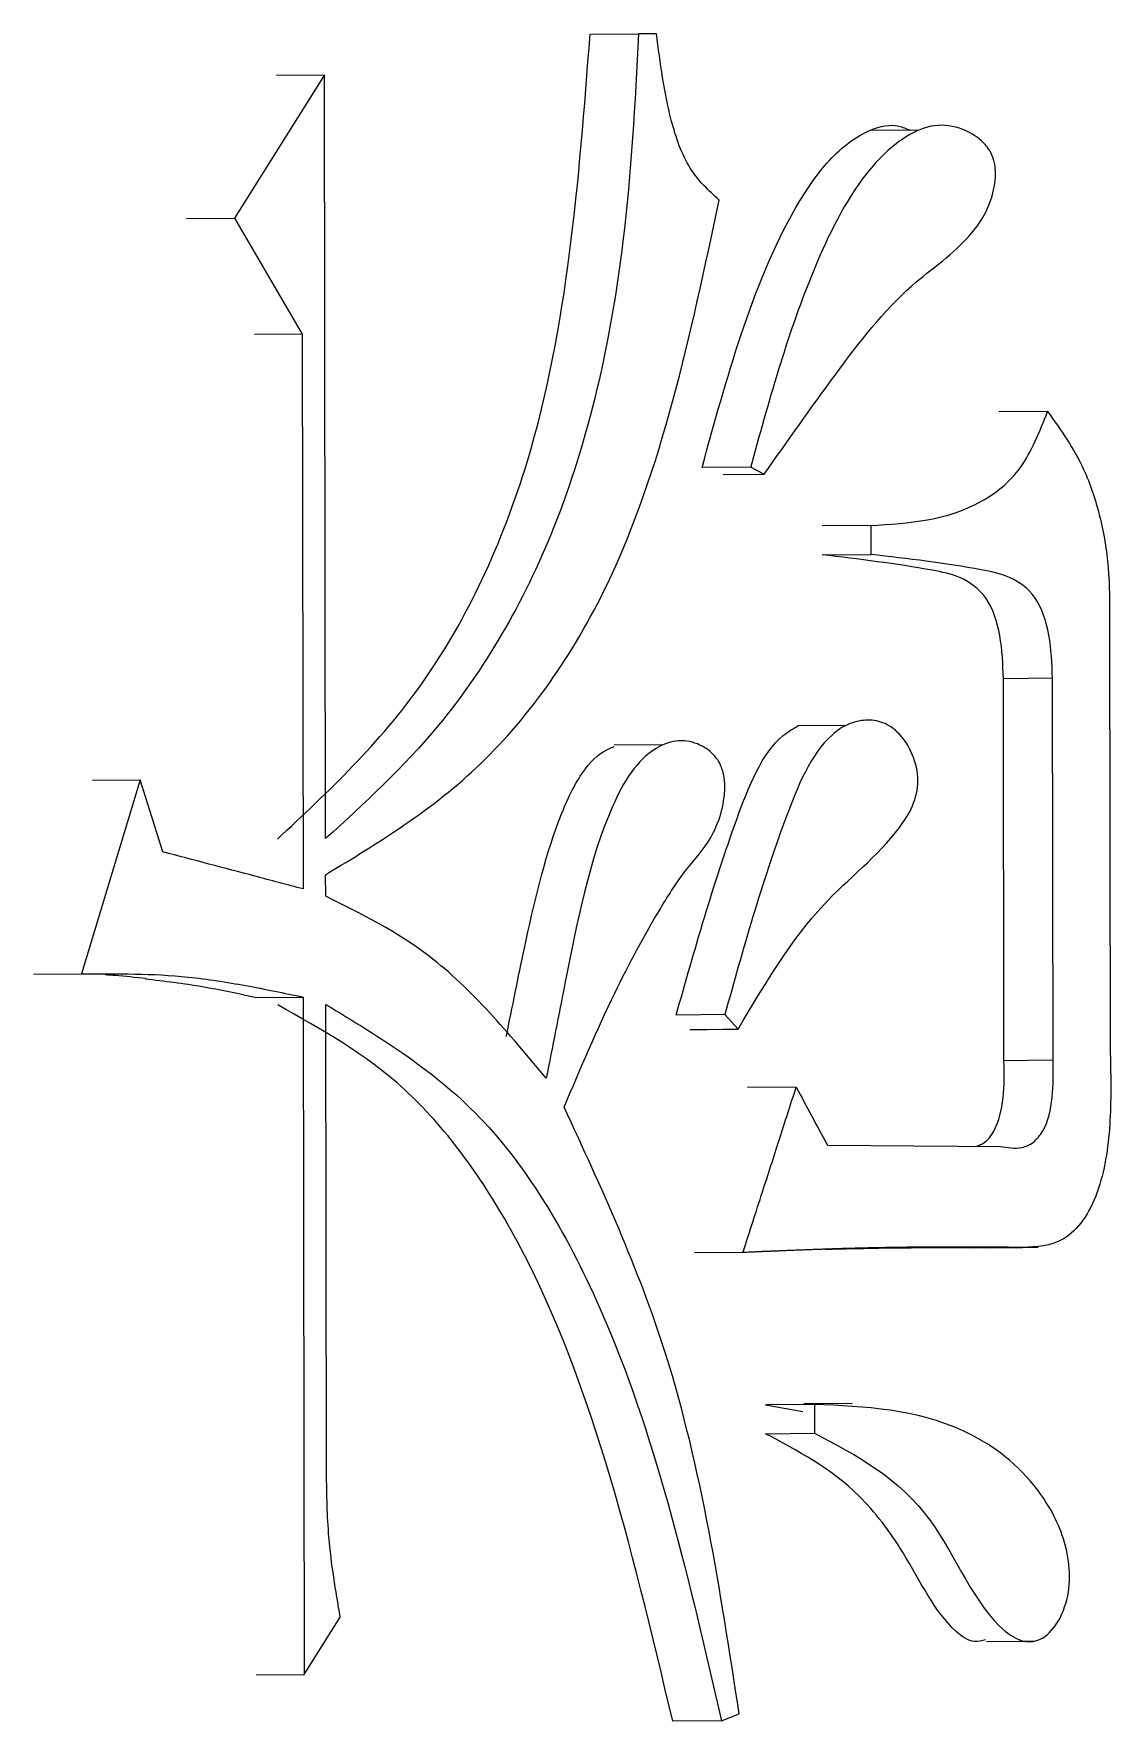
# Model space of a CAD drawing. Header units: millimetres. Extents: x 1726 to 4771, y 590 to 2743.
# Drawn here: x 3170.522 to 3172.139, y 941.23 to 943.763 of the extents above; entities that cross this region are included whole.
import ezdxf

# ---------------------------------------------------------------- set-up
doc = ezdxf.new("R2010")
doc.units = ezdxf.units.MM

msp = doc.modelspace()

# ---------------------------------------------------------------- linework, layer by layer
at = {"color": 7, "linetype": 'Continuous', "lineweight": 25}
for p, q in [((3171.3577, 943.7622), (3171.4302, 943.7629)), ((3171.457, 943.7627), (3171.4302, 943.7629)), ((3170.9587, 943.7014), (3170.8235, 943.486)), ((3170.8868, 943.7007), (3170.9587, 943.7014)), ((3170.9604, 942.5548), (3170.9587, 943.7014)), ((3171.8506, 943.6181), (3171.7771, 943.6174)), ((3170.7517, 943.4854), (3170.8235, 943.486)), ((3170.8235, 943.486), (3170.9254, 943.3122)), ((3170.9254, 943.3122), (3170.8535, 943.3116)), ((3170.9254, 943.3122), (3170.9266, 942.4793)), ((3172.044, 943.1958), (3171.9708, 943.1952)), ((3171.5984, 943.1126), (3171.5254, 943.112)), ((3171.557, 943.1011), (3171.6185, 943.1017)), ((3171.7787, 943.0247), (3171.7058, 943.0241)), ((3171.7787, 943.0247), (3171.7788, 942.9815)), ((3171.7059, 942.9808), (3171.7788, 942.9815)), ((3172.1371, 942.8814), (3172.138, 942.2324)), ((3172.0512, 942.7955), (3171.9776, 942.7948)), ((3171.9784, 942.2215), (3171.9776, 942.7948)), ((3172.0521, 942.2222), (3172.0512, 942.7955)), ((3171.7417, 942.7247), (3171.6684, 942.7241)), ((3171.4667, 942.6956), (3171.3937, 942.6949)), ((3170.682, 942.6433), (3170.5938, 942.3519)), ((3170.6104, 942.6427), (3170.682, 942.6433)), ((3170.7161, 942.5349), (3170.682, 942.6433)), ((3170.9605, 942.4683), (3170.9604, 942.5007)), ((3170.5224, 942.3512), (3170.5938, 942.3519)), ((3170.855, 942.3164), (3170.9268, 942.3171)), ((3170.9268, 942.3171), (3170.9283, 941.3003)), ((3170.9617, 941.6029), (3170.9607, 942.306)), ((3171.5596, 942.2908), (3171.4869, 942.2901)), ((3171.5596, 942.2908), (3171.5796, 942.269)), ((3172.0521, 942.2222), (3171.9784, 942.2215)), ((3171.6666, 942.1818), (3171.5938, 942.1812)), ((3171.7134, 942.095), (3171.9727, 942.093)), ((3171.5868, 941.9337), (3171.5141, 941.933)), ((3171.9325, 941.9407), (3171.8716, 941.9409)), ((3171.9329, 941.9407), (3172.0061, 941.9413)), ((3171.9561, 941.9409), (3172.0298, 941.9415)), ((3171.6208, 941.7051), (3171.6767, 941.695)), ((3171.694, 941.7057), (3171.6212, 941.7051)), ((3171.7509, 941.7069), (3171.6781, 941.7063)), ((3171.694, 941.7057), (3171.694, 941.6623)), ((3171.6212, 941.6616), (3171.694, 941.6623)), ((3170.9283, 941.3003), (3170.9823, 941.3864)), ((3171.9521, 941.35), (3172.0079, 941.3505)), ((3172.0083, 941.3505), (3172.0253, 941.3507)), ((3170.8564, 941.2996), (3170.9283, 941.3003)), ((3171.5544, 941.2308), (3171.5811, 941.2414)), ((3171.5544, 941.2308), (3171.4818, 941.2301))]:
    msp.add_line(p, q, dxfattribs=at)
at = {"color": 7, "linetype": 'Continuous', "lineweight": 25, "flags": 128}
msp.add_lwpolyline([(3171.507, 942.2684), (3171.5332, 942.2686), (3171.5564, 942.2688), (3171.5796, 942.269)], dxfattribs=at)
at = {"color": 7, "linetype": 'Continuous', "lineweight": 25}
for points, knots in [([(3170.8881, 942.5541), (3170.9646, 942.6257), (3171.1197, 942.7707), (3171.3132, 943.1848), (3171.3405, 943.5416), (3171.3573, 943.7622)], [0, 0, 0, 0, 0.27091, 0.549398, 1, 1, 1, 1]), ([(3171.4302, 943.7629), (3171.4247, 943.6587), (3171.4112, 943.4026), (3171.327, 943.0271), (3171.1529, 942.7304), (3171.0187, 942.608), (3170.9604, 942.5548)], [0, 0, 0, 0, 0.214752, 0.527903, 0.794745, 1, 1, 1, 1]), ([(3171.5511, 943.5132), (3171.5354, 943.5275), (3171.5034, 943.5567), (3171.4718, 943.6482), (3171.4626, 943.719), (3171.457, 943.7627)], [0, 0, 0, 0, 0.268422, 0.549119, 1, 1, 1, 1]), ([(3171.5254, 943.112), (3171.5437, 943.1787), (3171.5815, 943.3156), (3171.6447, 943.4741), (3171.7145, 943.5771), (3171.7688, 943.6185), (3171.8129, 943.6288), (3171.8319, 943.6205), (3171.8376, 943.618)], [0, 0, 0, 0, 0.293639, 0.602799, 0.741714, 0.881605, 0.964762, 1, 1, 1, 1]), ([(3171.6185, 943.1017), (3171.6537, 943.1516), (3171.7241, 943.2514), (3171.8244, 943.3818), (3171.9123, 943.4374), (3171.953, 943.4944), (3171.9643, 943.5287), (3171.9664, 943.5559), (3171.9641, 943.573), (3171.957, 943.5892), (3171.9416, 943.607), (3171.9132, 943.6228), (3171.8741, 943.629), (3171.8226, 943.6071), (3171.7548, 943.5413), (3171.6715, 943.3737), (3171.6265, 943.2161), (3171.599, 943.1146), (3171.5984, 943.1126)], [0, 0, 0, 0, 0.1399997, 0.2802662, 0.3801711, 0.409931, 0.4398113, 0.4520361, 0.4624726, 0.4729312, 0.4886257, 0.51752, 0.5586245, 0.5986705, 0.6684281, 0.7874886, 0.99583, 1, 1, 1, 1]), ([(3170.9604, 942.5007), (3171.0407, 942.5494), (3171.2033, 942.648), (3171.4384, 942.982), (3171.508, 943.3101), (3171.5511, 943.5132)], [0, 0, 0, 0, 0.270771, 0.548729, 1, 1, 1, 1]), ([(3171.7787, 943.0247), (3171.8356, 943.0283), (3171.9153, 943.0332), (3172.0084, 943.1064), (3172.032, 943.1656), (3172.044, 943.1958)], [0, 0, 0, 0, 0.550462, 0.77054, 1, 1, 1, 1]), ([(3172.044, 943.1958), (3172.0636, 943.1685), (3172.0961, 943.1231), (3172.1239, 943.0393), (3172.1371, 942.9616), (3172.1371, 942.9082), (3172.1371, 942.8814)], [0, 0, 0, 0, 0.330967, 0.551079, 0.77486, 1, 1, 1, 1]), ([(3171.5984, 943.1126), (3171.6002, 943.1117), (3171.6043, 943.1094), (3171.611, 943.1057), (3171.616, 943.103), (3171.6185, 943.1017)], [0, 0, 0, 0, 0.255027, 0.627514, 1, 1, 1, 1]), ([(3171.9776, 942.7948), (3171.9768, 942.8166), (3171.9753, 942.8594), (3171.9549, 942.9208), (3171.9137, 942.9493), (3171.8305, 942.966), (3171.7608, 942.9742), (3171.7054, 942.9808)], [0, 0, 0, 0, 0.130153, 0.256408, 0.38449, 0.511557, 1, 1, 1, 1]), ([(3172.0512, 942.7955), (3172.0505, 942.8173), (3172.049, 942.8601), (3172.0285, 942.9215), (3171.9873, 942.95), (3171.904, 942.9667), (3171.8342, 942.9749), (3171.7788, 942.9815)], [0, 0, 0, 0, 0.13003, 0.256202, 0.384291, 0.511395, 1, 1, 1, 1]), ([(3171.5796, 942.269), (3171.6196, 942.3364), (3171.6903, 942.4556), (3171.7966, 942.5329), (3171.8424, 942.6014), (3171.8528, 942.6424), (3171.8422, 942.6832), (3171.8228, 942.7136), (3171.7974, 942.731), (3171.7706, 942.734), (3171.7443, 942.7281), (3171.6939, 942.694), (3171.6283, 942.5366), (3171.587, 942.389), (3171.5596, 942.2908)], [0, 0, 0, 0, 0.207965, 0.368358, 0.401514, 0.432917, 0.464664, 0.497814, 0.528601, 0.558738, 0.58913, 0.619745, 0.747266, 1, 1, 1, 1]), ([(3171.4865, 942.2901), (3171.5141, 942.3875), (3171.5556, 942.534), (3171.6198, 942.695), (3171.6621, 942.72), (3171.6698, 942.7246)], [0, 0, 0, 0, 0.618225, 0.930069, 1, 1, 1, 1]), ([(3171.2316, 942.2577), (3171.2405, 942.3019), (3171.2625, 942.4116), (3171.2939, 942.5472), (3171.3373, 942.6461), (3171.3689, 942.6831), (3171.3883, 942.6909), (3171.3937, 942.693)], [0, 0, 0, 0, 0.269532, 0.667516, 0.829234, 0.95234, 1, 1, 1, 1]), ([(3171.3184, 942.1519), (3171.3429, 942.2098), (3171.387, 942.3137), (3171.4503, 942.4313), (3171.4994, 942.5082), (3171.5356, 942.5467), (3171.5548, 942.5909), (3171.5605, 942.625), (3171.5584, 942.6521), (3171.5517, 942.6703), (3171.5381, 942.6868), (3171.5159, 942.6998), (3171.4861, 942.7042), (3171.4508, 942.69), (3171.417, 942.6564), (3171.3599, 942.5445), (3171.3285, 942.3809), (3171.3008, 942.2425), (3171.2914, 942.1954)], [0, 0, 0, 0, 0.150802, 0.270996, 0.331066, 0.383869, 0.414543, 0.44536, 0.459508, 0.473787, 0.489783, 0.51524, 0.550113, 0.584523, 0.63156, 0.679807, 0.891009, 1, 1, 1, 1]), ([(3170.9266, 942.4793), (3170.9025, 942.4857), (3170.8554, 942.4982), (3170.7853, 942.5167), (3170.7392, 942.5289), (3170.7161, 942.5349)], [0, 0, 0, 0, 0.344184, 0.672092, 1, 1, 1, 1]), ([(3171.2914, 942.1954), (3171.2353, 942.2626), (3171.1358, 942.3817), (3171.0137, 942.442), (3170.9605, 942.4683)], [0, 0, 0, 0, 0.563817, 1, 1, 1, 1]), ([(3170.5938, 942.3519), (3170.6474, 942.3522), (3170.73, 942.3527), (3170.8408, 942.3349), (3170.8981, 942.323), (3170.9268, 942.3171)], [0, 0, 0, 0, 0.478837, 0.739221, 1, 1, 1, 1]), ([(3170.6294, 942.3509), (3170.6345, 942.3505), (3170.6532, 942.3491), (3170.675, 942.347), (3170.6909, 942.3454)], [0, 0, 0, 0, 0.270493, 1, 1, 1, 1]), ([(3170.8546, 942.3164), (3170.8283, 942.3221), (3170.7737, 942.3339), (3170.7185, 942.3406), (3170.6899, 942.344)], [0, 0, 0, 0, 0.4812761, 1, 1, 1, 1]), ([(3171.4814, 941.2301), (3171.419, 941.4934), (3171.333, 941.8568), (3171.0872, 942.1944), (3170.9541, 942.2687), (3170.8885, 942.3053)], [0, 0, 0, 0, 0.571246, 0.788502, 1, 1, 1, 1]), ([(3170.9607, 942.306), (3171.044, 942.2557), (3171.2134, 942.1534), (3171.4307, 941.7706), (3171.5071, 941.437), (3171.5544, 941.2308)], [0, 0, 0, 0, 0.269245, 0.548175, 1, 1, 1, 1]), ([(3172.138, 942.2324), (3172.1388, 942.1968), (3172.1402, 942.1262), (3172.1269, 942.0374), (3172.0988, 941.9801), (3172.0606, 941.9433), (3172.0274, 941.9421), (3172.0061, 941.9413)], [0, 0, 0, 0, 0.261044, 0.518862, 0.648585, 0.774158, 1, 1, 1, 1]), ([(3171.9376, 942.0934), (3171.9415, 942.0948), (3171.9514, 942.0984), (3171.9689, 942.121), (3171.9797, 942.1661), (3171.9788, 942.2029), (3171.9784, 942.2215)], [0, 0, 0, 0, 0.11346, 0.288998, 0.640012, 1, 1, 1, 1]), ([(3171.9727, 942.093), (3171.9837, 942.0911), (3172.0007, 942.088), (3172.0233, 942.0978), (3172.0426, 942.1212), (3172.0533, 942.1669), (3172.0525, 942.2036), (3172.0521, 942.2222)], [0, 0, 0, 0, 0.227751, 0.352705, 0.480942, 0.73722, 1, 1, 1, 1]), ([(3171.5868, 941.9337), (3171.5966, 941.964), (3171.6148, 942.0206), (3171.6414, 942.1033), (3171.6582, 942.1557), (3171.6666, 942.1818)], [0, 0, 0, 0, 0.367076, 0.683538, 1, 1, 1, 1]), ([(3171.6666, 942.1818), (3171.6744, 942.1674), (3171.69, 942.1384), (3171.7056, 942.1094), (3171.7134, 942.095)], [0, 0, 0, 0, 0.500001, 1, 1, 1, 1]), ([(3171.5811, 941.2414), (3171.5528, 941.4263), (3171.5026, 941.7535), (3171.3742, 942.0312), (3171.3183, 942.1519)], [0, 0, 0, 0, 0.5651861, 1, 1, 1, 1]), ([(3172.0061, 941.9413), (3172.0018, 941.9414), (3171.9953, 941.9414), (3171.9867, 941.9414), (3171.9803, 941.9415), (3171.9738, 941.9415), (3171.9673, 941.9415), (3171.9609, 941.9416), (3171.9544, 941.9416), (3171.948, 941.9416), (3171.9415, 941.9417), (3171.935, 941.9417), (3171.9286, 941.9417), (3171.9221, 941.9417), (3171.9156, 941.9417), (3171.9092, 941.9417), (3171.9027, 941.9417), (3171.8962, 941.9417), (3171.8897, 941.9417), (3171.8833, 941.9417), (3171.8768, 941.9417), (3171.8703, 941.9417), (3171.8638, 941.9416), (3171.8574, 941.9416), (3171.8509, 941.9416), (3171.8444, 941.9415), (3171.8379, 941.9415), (3171.8315, 941.9414), (3171.825, 941.9413), (3171.8185, 941.9412), (3171.812, 941.9412), (3171.8055, 941.9411), (3171.7991, 941.9409), (3171.7926, 941.9408), (3171.7861, 941.9407), (3171.7796, 941.9406), (3171.7731, 941.9404), (3171.7666, 941.9403), (3171.7601, 941.9401), (3171.7537, 941.9399), (3171.7472, 941.9397), (3171.7407, 941.9396), (3171.7342, 941.9394), (3171.7277, 941.9392), (3171.7212, 941.939), (3171.7147, 941.9387), (3171.7082, 941.9385), (3171.7017, 941.9383), (3171.6952, 941.9381), (3171.6887, 941.9378), (3171.6822, 941.9376), (3171.6757, 941.9373), (3171.6692, 941.9371), (3171.6627, 941.9368), (3171.6562, 941.9366), (3171.6497, 941.9363), (3171.6432, 941.936), (3171.6367, 941.9358), (3171.6302, 941.9355), (3171.6237, 941.9352), (3171.6172, 941.935), (3171.6107, 941.9347), (3171.6042, 941.9344), (3171.5962, 941.9341), (3171.5904, 941.9338), (3171.5868, 941.9337)], [0, 0, 0, 0, 0.030924, 0.046386, 0.061848, 0.07731, 0.092772, 0.108234, 0.123697, 0.139159, 0.154621, 0.170083, 0.185545, 0.201007, 0.216469, 0.231931, 0.247393, 0.262855, 0.278317, 0.293779, 0.309241, 0.324703, 0.340165, 0.355628, 0.37109, 0.386552, 0.402014, 0.417476, 0.432938, 0.4484, 0.463862, 0.479324, 0.494786, 0.510248, 0.52571, 0.541172, 0.556634, 0.572097, 0.587559, 0.603021, 0.618483, 0.633945, 0.649407, 0.664869, 0.680331, 0.695793, 0.711255, 0.726717, 0.742179, 0.757641, 0.773103, 0.788566, 0.804028, 0.81949, 0.834952, 0.850414, 0.865876, 0.881338, 0.8968, 0.912262, 0.927724, 0.943186, 0.958648, 0.97411, 1, 1, 1, 1]), ([(3171.7105, 941.9386), (3171.7116, 941.9386), (3171.7203, 941.9389), (3171.7942, 941.9406), (3171.8526, 941.941), (3171.865, 941.941), (3171.872, 941.941)], [0, 0, 0, 0, 0.0722, 0.568299, 0.75554, 1, 1, 1, 1]), ([(3171.694, 941.6623), (3171.7574, 941.6292), (3171.8724, 941.5692), (3171.9393, 941.39), (3172.0072, 941.3469), (3172.038, 941.3515), (3172.0627, 941.3803), (3172.0777, 941.4226), (3172.0773, 941.4711), (3172.0614, 941.5292), (3172.0122, 941.6083), (3171.8864, 941.6971), (3171.7701, 941.7023), (3171.694, 941.7057)], [0, 0, 0, 0, 0.206277, 0.374279, 0.405325, 0.435599, 0.467977, 0.50206, 0.53547, 0.569176, 0.634987, 0.761231, 1, 1, 1, 1]), ([(3171.9509, 941.3525), (3171.9453, 941.3509), (3171.9301, 941.3467), (3171.8796, 941.3825), (3171.8358, 941.4778), (3171.7463, 941.5951), (3171.6695, 941.6358), (3171.6208, 941.6616)], [0, 0, 0, 0, 0.041712, 0.114969, 0.397372, 0.617651, 1, 1, 1, 1]), ([(3170.9823, 941.3864), (3170.9756, 941.4262), (3170.9634, 941.4975), (3170.9622, 941.5706), (3170.9617, 941.6029)], [0, 0, 0, 0, 0.558835, 1, 1, 1, 1])]:
    msp.add_open_spline(points, degree=3, knots=knots, dxfattribs=at)

doc.saveas('drawing.dxf')
